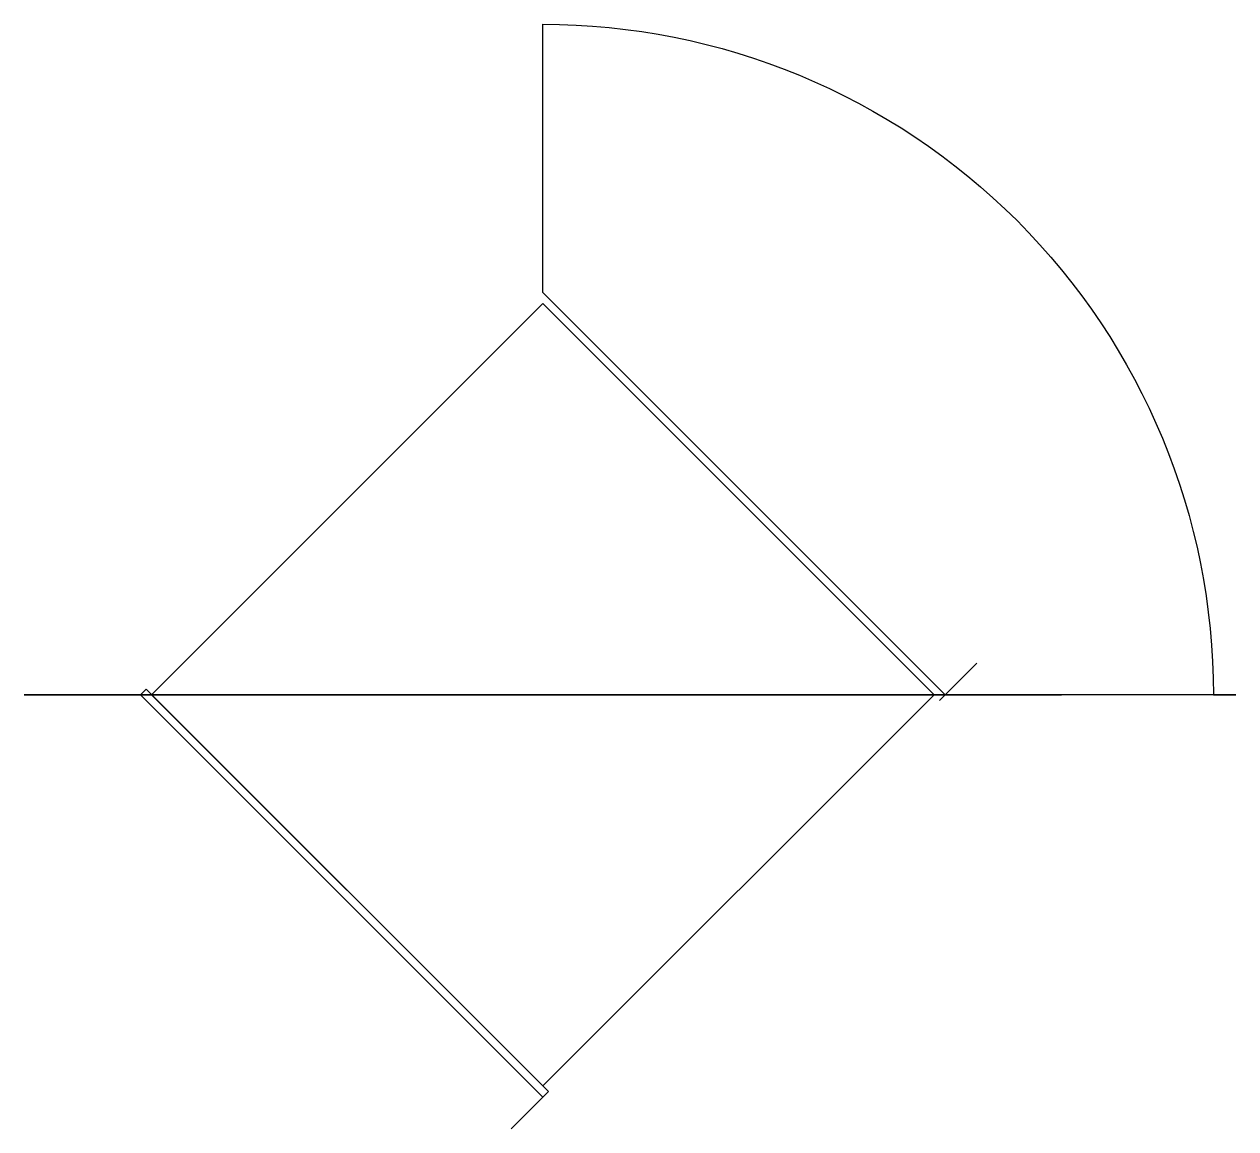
# Model space of a CAD drawing. Header units: millimetres. Extents: x 262 to 804, y -194 to 300.
import ezdxf

# ---------------------------------------------------------------- set-up
doc = ezdxf.new("R2010")
doc.units = ezdxf.units.MM
doc.header["$LTSCALE"] = 20
doc.linetypes.add('CENTER', pattern=[2, 1.25, -0.25, 0.25, -0.25])

msp = doc.modelspace()

# ---------------------------------------------------------------- linework, layer by layer
at = {"color": 1, "linetype": 'CENTER', "extrusion": (0, -1, 2.22045e-16)}
for p, q in [((494.11, 0, 345), (494.11, 0, 145)), ((634.11, 0, 43.03), (634.11, 0, 295))]:
    msp.add_line(p, q, dxfattribs=at)
at = {"extrusion": (0, -1, 2.22045e-16)}
msp.add_line((794.11, 0, 345), (674.11, 0, 345), dxfattribs=at)
at = {"elevation": 345}
msp.add_lwpolyline([(674.11, 0), (494.11, 180), (494.11, 300, -0.414214), (794.11, 0)], format="xyb", close=True, dxfattribs=at)
for points in [[(319.11, 0), (494.11, 175), (669.11, 0), (494.11, -175)], [(316.61, 2.5), (314.11, 0), (494.11, -180), (496.61, -177.5)]]:
    msp.add_lwpolyline(points, close=True, dxfattribs=at)
at = {"extrusion": (0.707107, -0.707107, -7.32063e-28), "elevation": 476.67}
for points in [[(476.67, 345), (496.67, 345), (496.67, 325), (476.67, 325), (476.67, 332.5), (473.13, 332.5), (473.13, 337.5), (476.67, 337.5)], [(222.11, 345), (202.11, 345), (202.11, 325), (222.11, 325), (222.11, 332.5), (225.64, 332.5), (225.64, 337.5), (222.11, 337.5)]]:
    msp.add_lwpolyline(points, close=True, dxfattribs=at)
at = {"color": 6, "extrusion": (0, -1, 2.22045e-16)}
msp.add_lwpolyline([(726.11, 325), (711.11, 295), (277.11, 295), (262.11, 325), (725.99, 325)], close=True, dxfattribs=at)
at = {"color": 3, "extrusion": (0, -1, 2.22045e-16)}
msp.add_lwpolyline([(664.11, 195.18), (641.11, 195.18), (641.11, 225.18), (634.11, 225.18), (634.11, 90.18), (641.61, 90.18), (641.61, 75.18), (664.11, 75.18)], close=True, dxfattribs=at)
at = {"color": 5, "extrusion": (0, -1, 2.22045e-16)}
msp.add_lwpolyline([(664.11, -3.4), (641.61, -3.4), (641.61, 11.6), (634.11, 11.6), (634.11, -33.4, 0.414214)], format="xyb", close=True, dxfattribs=at)
at = {"extrusion": (0, -1, 2.22045e-16)}
msp.add_lwpolyline([(664.11, 295), (641.11, 295), (641.11, 265), (664.11, 265)], close=True, dxfattribs=at)
msp.add_lwpolyline([(794.11, 325, 1), (794.11, 345)], format="xyb", close=True, dxfattribs=at)

doc.saveas('drawing.dxf')
